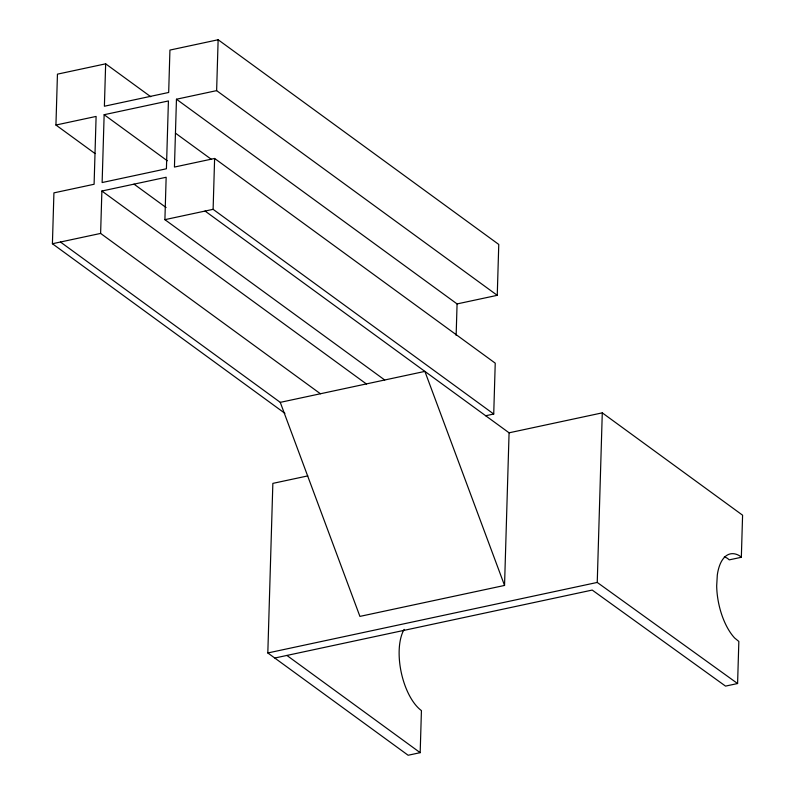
<?xml version="1.0" encoding="UTF-8"?>
<svg xmlns="http://www.w3.org/2000/svg" width="795" height="795" viewBox="0 0 795 795"><rect width="100%" height="100%" fill="white"/><g stroke="black" fill="none" stroke-linecap="round" stroke-linejoin="round"><path stroke-width="1.19" d="M284.918 413.34L52.41 243.737L53.921 192.867L94.098 184.261L96.106 116.428L55.938 125.034L57.449 74.154L105.655 63.829L150.752 96.732M320.435 393.764L100.617 233.422L101.879 191.019L166.155 177.265L164.903 219.659L384.72 380M104.145 114.709L102.128 182.542L166.413 168.779L168.421 100.945L104.145 114.709L167.288 160.769M105.655 63.829L104.393 106.232L168.679 92.468L169.931 50.075L218.138 39.75L498.763 244.443L497.253 295.323L457.075 303.919L176.46 99.226L174.443 167.059L214.62 158.463L495.235 363.156L493.725 414.026L485.695 415.745M493.725 414.026L213.11 209.333L214.62 158.463M497.253 295.323L216.628 90.63L218.138 39.75M404.138 629.372A46.816 21.922 77.9 0 0 401.236 672.391A46.816 21.922 77.9 0 0 421.43 710.591L420.177 752.666L408.133 755.25L267.816 652.963L272.854 483.38L307.804 475.897M456.141 335.411L457.075 303.919M60.45 242.018L280.267 402.359L359.916 616.393L504.547 585.438L509.078 432.808L205.07 211.053M602.282 412.853L742.59 515.2L741.337 557.285L739.42 555.705A46.498 21.783 77.9 0 0 717.309 575.014L716.683 585.855A46.498 21.783 77.9 0 0 734.679 638.037L738.843 641.446L737.591 683.531L597.244 582.437L602.282 412.853L509.078 432.808M176.46 99.226L216.628 90.63M52.41 243.737L100.617 233.422M164.903 219.659L213.11 209.333M280.267 402.359L424.888 371.394L504.547 585.438M267.816 652.963L597.244 582.437M741.337 557.285L729.283 559.859L727.365 558.289A46.498 21.783 77.9 0 0 724.315 556.898M274.832 658.021L592.215 590.069L725.537 686.115L737.591 683.531M175.447 133.143L211.53 159.457M55.938 125.034L95.022 153.544M134.017 184.142L166.085 207.535M101.879 191.019L366.465 384.015M286.886 655.438L420.177 752.666"/></g></svg>
